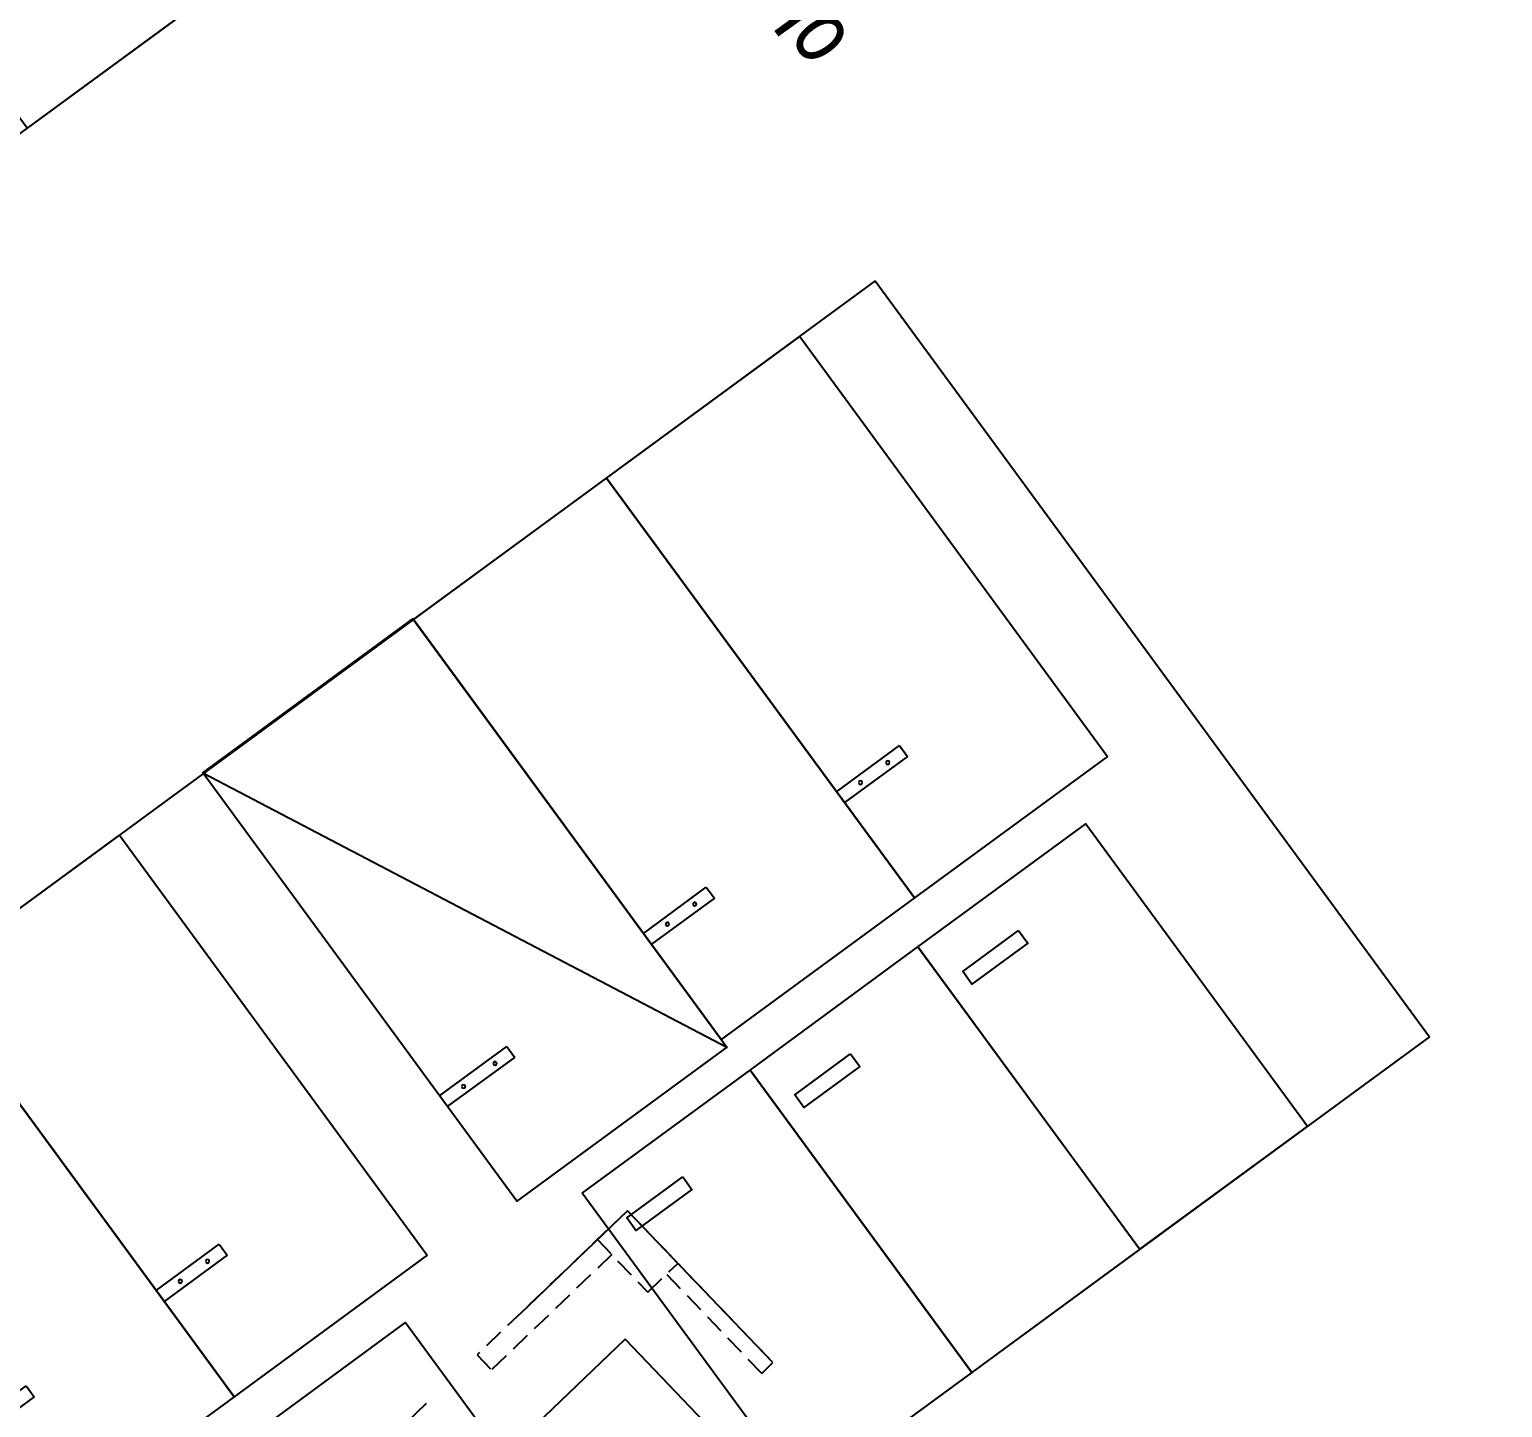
# Model space of a CAD drawing. Header units: millimetres. Extents: x 75184266 to 76346726, y -35850126 to -33679385.
# Drawn here: x 75387645 to 75401790, y -34592829 to -34579597 of the extents above; entities that cross this region are included whole.
import ezdxf

# ---------------------------------------------------------------- set-up
doc = ezdxf.new("R2010")
doc.units = ezdxf.units.MM
doc.header["$LTSCALE"] = 50
doc.header["$MEASUREMENT"] = 0
doc.linetypes.add('HIDDEN2', pattern=[0.1875, 0.125, -0.0625])
doc.linetypes.add('XR-지하3층$0$H', pattern=[1.3, 0.8, -0.5])
for name, color, linetype in [('XR-지하3층$0$A-주차', 9, 'CONTINUOUS'), ('XR-지하3층$0$CON', 2, 'CONTINUOUS'), ('XR-지하3층$0$일반주차', 8, 'CONTINUOUS'), ('XR-지하3층$0$확장형주차', 8, 'CONTINUOUS')]:
    doc.layers.add(name, color=color, linetype=linetype)
doc.layers.add('건축', color=8, linetype='CONTINUOUS', plot=False)
doc.styles.add('XR-지하3층$0$울릉도m', font='')
doc.styles.get('XR-지하3층$0$울릉도m').set_extended_font_data('Malgun Gothic')

# ---------------------------------------------------------------- blocks, each defined once
blk = doc.blocks.new('XR-지하3층$0$A$C73B52ADF')
at = {"layer": 'XR-지하3층$0$A-주차', "elevation": 0}
for points in [[(-2038, 2466), (-38, 2466), (-38, -1134), (-2038, -1134)], [(-1166, 2021), (-1166, 1871), (-1832, 1871), (-1832, 2021)]]:
    blk.add_lwpolyline(points, close=True, dxfattribs=at)
blk = doc.blocks.new('XR-지하3층$0$일반형 주차')
at = {"layer": 'XR-지하3층$0$일반주차'}
for p, q in [((750, 3865), (0, 3865)), ((750, 3735), (750, 3865)), ((0, 3735), (750, 3735))]:
    blk.add_line(p, q, dxfattribs=at)
blk.add_lwpolyline([(2300, 5000), (0, 5000), (0, 0), (2300, 0)], close=True, dxfattribs=at)
for centre in [(238, 3800), (563, 3800)]:
    blk.add_circle(centre, 17.5, dxfattribs=at)
blk = doc.blocks.new('XR-지하3층$0$확장형 주차')
at = {"layer": 'XR-지하3층$0$확장형주차', "color": 7}
for p, q in [((0, 3965), (800, 3965)), ((800, 3835), (800, 3965)), ((0, 3835), (800, 3835))]:
    blk.add_line(p, q, dxfattribs=at)
blk.add_lwpolyline([(2500, 5100), (0, 0)], dxfattribs=at)
blk.add_lwpolyline([(2500, 5091), (0, 5091), (0, -9), (2500, -9)], close=True, dxfattribs=at)
for centre in [(238, 3900), (613, 3900)]:
    blk.add_circle(centre, 17.5, dxfattribs=at)
blk = doc.blocks.new('XR-지하3층$0$기둥 0620')
at = {"layer": 'XR-지하3층$0$CON', "ltscale": 0.5}
blk.add_lwpolyline([(-600, 0), (600, 0), (600, 1500), (-600, 1500)], close=True, dxfattribs=at)

msp = doc.modelspace()

# ---------------------------------------------------------------- linework, layer by layer
at = {"layer": '건축'}
for p, q in [((75392219, -34577173), (75361734.2, -34599522.9)), ((75395766.6, -34582011.9), (75365281.8, -34604361.7)), ((75395766.6, -34582011.9), (75401088, -34589270.2))]:
    msp.add_line(p, q, dxfattribs=at)
at = {"layer": '건축', "ltscale": 0.5}
msp.add_line((75401088, -34589270.2), (75370603.2, -34611620), dxfattribs=at)
at = {"layer": '건축', "linetype": 'HIDDEN2', "ltscale": 30}
for p, q in [((75393387, -34590939.3), (75391942.6, -34592322.7, 0)), ((75394784.2, -34592398.1, 0), (75393387, -34590939.3)), ((75393236.5, -34591360.4, 0), (75392081, -34592467.1, 0)), ((75394675.9, -34592501.8, 0), (75393762.9, -34591548.6, 0)), ((75391942.6, -34592322.7, 0), (75392081, -34592467.1, 0)), ((75394675.9, -34592501.8, 0), (75394784.2, -34592398.1, 0))]:
    msp.add_line(p, q, dxfattribs=at)
at = {"layer": '건축', "linetype": 'XR-지하3층$0$H', "ltscale": 50}
msp.add_lwpolyline([(75402473.8, -34615148.5), (75399632.1, -34609972.2), (75395547.6, -34605707.7), (75395150.4, -34606088.1), (75390979.5, -34601733.4), (75389236.4, -34599913.5), (75387725, -34598335.5), (75388653, -34597446.7), (75387667.3, -34596417.6), (75393387, -34590939.3), (75396091.6, -34593763), (75396958.2, -34592933), (75402395, -34598609.3), (75401438.1, -34599525.8), (75402866.4, -34601017.1)], dxfattribs=at)
at = {"layer": '건축', "linetype": 'HIDDEN2', "ltscale": 30}
msp.add_lwpolyline([(75393871.2, -34591444.8), (75393387, -34590939.3), (75393098.1, -34591216), (75393582.3, -34591721.5)], close=True, dxfattribs=at)
at = {"layer": '건축', "linetype": 'HIDDEN2', "ltscale": 30, "elevation": 0}
msp.add_lwpolyline([(75394675.9, -34592501.8), (75394784.2, -34592398.1)], dxfattribs=at)

# ---------------------------------------------------------------- block references
at = {"layer": '건축', "xscale": -1}
for name, p, rotation in [('XR-지하3층$0$일반형 주차', (75389477, -34579183.3), 36.24693336340453), ('XR-지하3층$0$일반형 주차', (75393185.9, -34583903.9), 216.2469333634046), ('XR-지하3층$0$일반형 주차', (75391331, -34585263.8), 216.2469333634046), ('XR-지하3층$0$확장형 주차', (75389314.8, -34586742), 216.2469333634046), ('XR-지하3층$0$일반형 주차', (75386653.4, -34588693.2), 216.2469333634046), ('XR-지하3층$0$일반형 주차', (75384798.6, -34590053.1), 216.2469333634046), ('XR-지하3층$0$확장형 주차', (75382782.4, -34591531.3), 216.2469333634046)]:
    msp.add_blockref(name, p, dxfattribs=dict(at, rotation=rotation))
at = {"layer": '건축', "rotation": 36.24761539007821}
for p in [(75399278.3, -34589190.4, 0), (75397665.4, -34590372.9, 0), (75396052.4, -34591555.4, 0), (75392745.8, -34593979.6, 0)]:
    msp.add_blockref('XR-지하3층$0$A$C73B52ADF', p, dxfattribs=at)
at = {"layer": '건축', "extrusion": (0, 0, -1), "zscale": -1, "rotation": 46.23840256634876}
msp.add_blockref('XR-지하3층$0$기둥 0620', (-75392696.9, -34593643.2), dxfattribs=at)

# ---------------------------------------------------------------- texts
at = {"layer": '건축', "style": 'XR-지하3층$0$울릉도m', "width": 0.8}
msp.add_text('공동주택주차장 463대', height=720, rotation=35.63823, dxfattribs=at).set_placement((75394996.8, -34579957.8))

doc.saveas('drawing.dxf')
